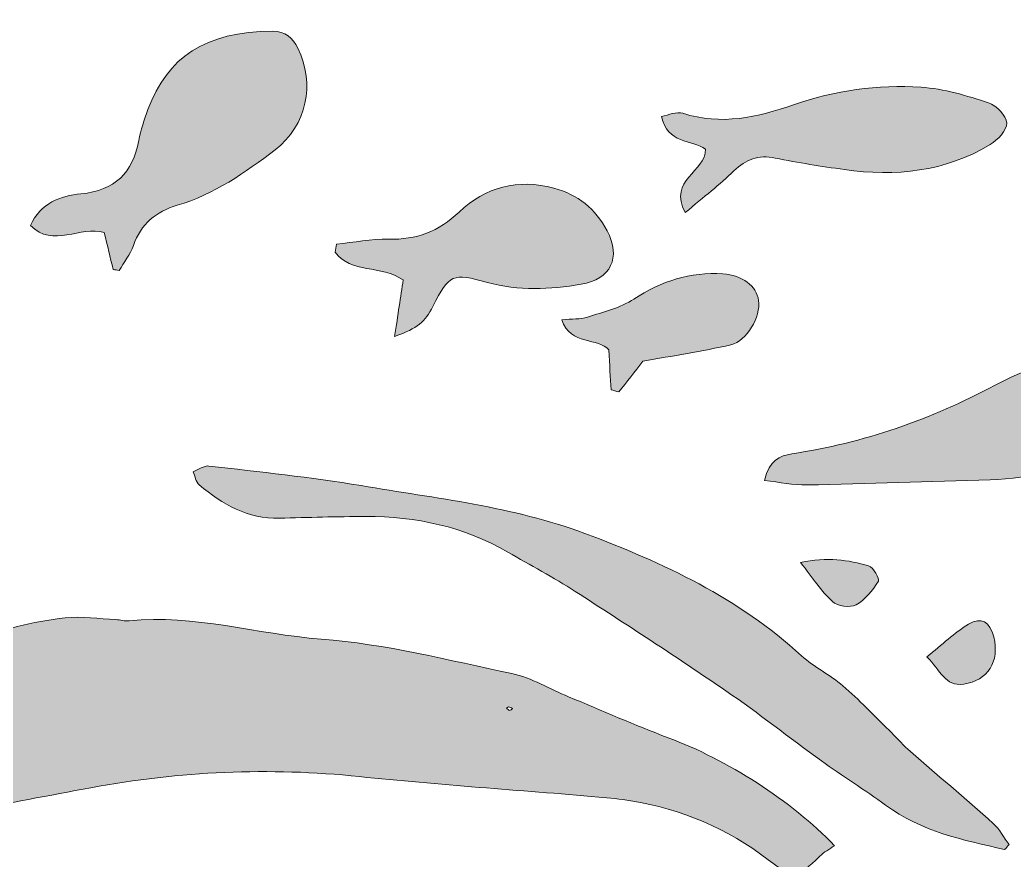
# Model space of a CAD drawing. Header units: centimetres. Extents: x -3.3 to 24.3, y 7.4 to 22.3.
# Drawn here: x 12.993 to 16.109, y 15.01 to 17.644 of the extents above; entities that cross this region are included whole.
import ezdxf

# ---------------------------------------------------------------- set-up
doc = ezdxf.new("R2010")
doc.units = ezdxf.units.CM
doc.header["$MEASUREMENT"] = 0
doc.layers.add('Layer 1', color=7, linetype='Continuous', lineweight=0)

# ---------------------------------------------------------------- blocks, each defined once
blk = doc.blocks.new('Block_0')
at = {"layer": 'Layer 1', "true_color": 0x000000, "transparency": 33554687}
h = blk.add_hatch(color=18, dxfattribs=at)
h.dxf.hatch_style = 2
edge = h.paths.add_edge_path()
edge.add_spline(control_points=[(12.6865, 17.4648), (12.6865, 17.5297), (12.6865, 17.5744), (12.6865, 17.6192), (12.663, 17.6355), (12.6404, 17.6512), (12.6182, 17.6665), (12.622, 17.675), (12.6231, 17.6833), (12.6267, 17.6847), (12.7212, 17.721), (12.7806, 17.8038), (12.8606, 17.8588), (12.9019, 17.8872), (12.95, 17.9064), (12.9966, 17.9261), (13.0385, 17.9438), (13.08, 17.9294), (13.1, 17.8934), (13.1117, 17.8725), (13.1071, 17.8311), (13.0931, 17.8099), (13.071, 17.7762), (13.0376, 17.7478), (13.004, 17.7244), (12.9745, 17.7037), (12.9381, 17.693), (12.9048, 17.6777), (12.8361, 17.646), (12.7814, 17.601), (12.749, 17.5297), (12.7392, 17.5083), (12.7149, 17.4935), (12.6865, 17.4648)], knot_values=[0, 0, 0, 0, 1, 1, 1, 2, 2, 2, 3, 3, 3, 4, 4, 4, 5, 5, 5, 6, 6, 6, 7, 7, 7, 8, 8, 8, 9, 9, 9, 10, 10, 10, 11, 11, 11, 11], degree=3, periodic=0)
h = blk.add_hatch(color=18, dxfattribs=at)
h.dxf.hatch_style = 2
edge = h.paths.add_edge_path()
edge.add_spline(control_points=[(13.2855, 16.862), (13.2766, 16.8995), (13.2676, 16.9369), (13.258, 16.9772), (13.1836, 17.001), (13.0978, 16.9266), (13.0262, 17), (13.0586, 17.0699), (13.1217, 17.0928), (13.1846, 17.0989), (13.2916, 17.1093), (13.3469, 17.1643), (13.3661, 17.2659), (13.3723, 17.2988), (13.3833, 17.3312), (13.3949, 17.3628), (13.4552, 17.5265), (13.5725, 17.6078), (13.7862, 17.6086), (13.8249, 17.6088), (13.8481, 17.5889), (13.8645, 17.5554), (13.9195, 17.4428), (13.893, 17.3136), (13.7931, 17.2368), (13.6993, 17.1647), (13.602, 17.0976), (13.4863, 17.0629), (13.4209, 17.0433), (13.3727, 17.0045), (13.3491, 16.9368), (13.3394, 16.9088), (13.3197, 16.8843), (13.3045, 16.8583), (13.2982, 16.8595), (13.2918, 16.8607), (13.2855, 16.862)], knot_values=[0, 0, 0, 0, 1, 1, 1, 2, 2, 2, 3, 3, 3, 4, 4, 4, 5, 5, 5, 6, 6, 6, 7, 7, 7, 8, 8, 8, 9, 9, 9, 10, 10, 10, 11, 11, 11, 12, 12, 12, 12], degree=3, periodic=0)
h = blk.add_hatch(color=18, dxfattribs=at)
h.dxf.hatch_style = 2
edge = h.paths.add_edge_path()
edge.add_spline(control_points=[(15.0788, 17.0399), (15.0235, 17.1435), (15.1424, 17.1677), (15.1424, 17.2386), (15.0996, 17.2699), (15.0215, 17.2549), (15.0039, 17.3418), (15.0269, 17.3456), (15.0519, 17.3577), (15.0709, 17.3515), (15.191, 17.3121), (15.3054, 17.3394), (15.4182, 17.378), (15.5481, 17.4224), (15.6818, 17.4422), (15.8174, 17.4331), (15.889, 17.4284), (15.9605, 17.4066), (16.0293, 17.3839), (16.0538, 17.3758), (16.0847, 17.3431), (16.0858, 17.3204), (16.0868, 17.2984), (16.0577, 17.2674), (16.0341, 17.2532), (15.8926, 17.1679), (15.7376, 17.1523), (15.5771, 17.175), (15.5046, 17.1853), (15.4321, 17.1961), (15.3605, 17.211), (15.3079, 17.222), (15.2686, 17.2074), (15.2309, 17.1707), (15.1869, 17.128), (15.138, 17.0903), (15.0788, 17.0399)], knot_values=[0, 0, 0, 0, 1, 1, 1, 2, 2, 2, 3, 3, 3, 4, 4, 4, 5, 5, 5, 6, 6, 6, 7, 7, 7, 8, 8, 8, 9, 9, 9, 10, 10, 10, 11, 11, 11, 12, 12, 12, 12], degree=3, periodic=0)
h = blk.add_hatch(color=18, dxfattribs=at)
h.dxf.hatch_style = 2
edge = h.paths.add_edge_path()
edge.add_spline(control_points=[(14.1679, 16.6514), (14.1781, 16.72), (14.1866, 16.7764), (14.1945, 16.829), (14.1259, 16.8762), (14.0308, 16.849), (13.981, 16.9164), (13.9825, 16.9247), (13.984, 16.933), (13.9855, 16.9413), (14.04, 16.9467), (14.0946, 16.9575), (14.1489, 16.9564), (14.2357, 16.9546), (14.3059, 16.9809), (14.3697, 17.0416), (14.4526, 17.1204), (14.5544, 17.1467), (14.667, 17.1168), (14.7417, 17.097), (14.7975, 17.0517), (14.8334, 16.9834), (14.8777, 16.899), (14.8466, 16.8313), (14.7519, 16.8153), (14.6544, 16.7988), (14.5563, 16.7938), (14.4587, 16.821), (14.3482, 16.8519), (14.3401, 16.8473), (14.2877, 16.7462), (14.2621, 16.6966), (14.2414, 16.6787), (14.1679, 16.6514)], knot_values=[0, 0, 0, 0, 1, 1, 1, 2, 2, 2, 3, 3, 3, 4, 4, 4, 5, 5, 5, 6, 6, 6, 7, 7, 7, 8, 8, 8, 9, 9, 9, 10, 10, 10, 11, 11, 11, 11], degree=3, periodic=0)
h = blk.add_hatch(color=18, dxfattribs=at)
h.dxf.hatch_style = 2
edge = h.paths.add_edge_path()
edge.add_spline(control_points=[(14.9457, 16.574), (14.9201, 16.5412), (14.8954, 16.5095), (14.8706, 16.4779), (14.8624, 16.4802), (14.8542, 16.4825), (14.8459, 16.4848), (14.8438, 16.5233), (14.8417, 16.5619), (14.839, 16.6094), (14.8081, 16.6494), (14.7186, 16.6214), (14.6914, 16.7043), (14.724, 16.7072), (14.7496, 16.7052), (14.7722, 16.7124), (14.8219, 16.7283), (14.8751, 16.7411), (14.9177, 16.7691), (15.0036, 16.8255), (15.0943, 16.8543), (15.1962, 16.8479), (15.2578, 16.844), (15.3022, 16.8103), (15.3084, 16.7647), (15.3152, 16.7139), (15.2723, 16.6373), (15.2213, 16.6256), (15.1313, 16.6048), (15.0396, 16.5911), (14.9457, 16.574)], knot_values=[0, 0, 0, 0, 1, 1, 1, 2, 2, 2, 3, 3, 3, 4, 4, 4, 5, 5, 5, 6, 6, 6, 7, 7, 7, 8, 8, 8, 9, 9, 9, 10, 10, 10, 10], degree=3, periodic=0)
h = blk.add_hatch(color=18, dxfattribs=at)
h.dxf.hatch_style = 2
edge = h.paths.add_edge_path()
edge.add_spline(control_points=[(15.3274, 16.2003), (15.3419, 16.2653), (15.3738, 16.2777), (15.4127, 16.2837), (15.6374, 16.3185), (15.8474, 16.3903), (16.0493, 16.499), (16.1816, 16.5703), (16.3337, 16.6046), (16.4763, 16.6571), (16.55, 16.6842), (16.622, 16.7161), (16.6958, 16.7432), (16.7351, 16.7577), (16.7762, 16.7749), (16.817, 16.7766), (16.9707, 16.7827), (17.1238, 16.7965), (17.2784, 16.7709), (17.5269, 16.7299), (17.7654, 16.6639), (17.9954, 16.559), (18.1357, 16.495), (18.2868, 16.4548), (18.433, 16.404), (18.7053, 16.3093), (18.9623, 16.182), (19.2115, 16.0383), (19.2335, 16.0256), (19.2556, 16.0132), (19.278, 16.0012), (19.4436, 15.912), (19.6145, 15.9845), (19.6678, 16.1669), (19.6796, 16.2074), (19.6879, 16.2489), (19.6995, 16.2895), (19.7526, 16.4739), (19.8574, 16.6173), (20.0363, 16.7083), (20.0568, 16.6816), (20.077, 16.6555), (20.1013, 16.6237), (20.074, 16.5802), (20.0482, 16.5372), (20.0205, 16.4955), (19.9188, 16.3422), (19.8317, 16.1818), (19.7734, 16.0065), (19.7601, 15.9666), (19.7429, 15.9276), (19.7239, 15.89), (19.6641, 15.7719), (19.5564, 15.7299), (19.4332, 15.7782), (19.3942, 15.7935), (19.3574, 15.8155), (19.322, 15.8383), (19.0691, 16.0009), (18.8012, 16.1269), (18.5102, 16.2089), (18.332, 16.2592), (18.1608, 16.3349), (17.9881, 16.4033), (17.8674, 16.4511), (17.7481, 16.5054), (17.6169, 16.5121), (17.5334, 16.5164), (17.449, 16.5072), (17.3654, 16.5002), (17.2843, 16.4934), (17.2036, 16.4725), (17.123, 16.474), (16.8654, 16.4787), (16.6277, 16.4085), (16.3997, 16.2969), (16.284, 16.2403), (16.1631, 16.2067), (16.0343, 16.2027), (15.8429, 16.1966), (15.6514, 16.19), (15.4599, 16.1862), (15.4173, 16.1854), (15.3744, 16.195), (15.3274, 16.2003)], knot_values=[0, 0, 0, 0, 1, 1, 1, 2, 2, 2, 3, 3, 3, 4, 4, 4, 5, 5, 5, 6, 6, 6, 7, 7, 7, 8, 8, 8, 9, 9, 9, 10, 10, 10, 11, 11, 11, 12, 12, 12, 13, 13, 13, 14, 14, 14, 15, 15, 15, 16, 16, 16, 17, 17, 17, 18, 18, 18, 19, 19, 19, 20, 20, 20, 21, 21, 21, 22, 22, 22, 23, 23, 23, 24, 24, 24, 25, 25, 25, 26, 26, 26, 27, 27, 27, 28, 28, 28, 28], degree=3, periodic=0)
h = blk.add_hatch(color=18, dxfattribs=at)
h.dxf.hatch_style = 2
edge = h.paths.add_edge_path()
edge.add_spline(control_points=[(16.0793, 15.0432), (15.9494, 15.0737), (15.8183, 15.0993), (15.7064, 15.1824), (15.6408, 15.2309), (15.5711, 15.2739), (15.505, 15.3216), (15.4047, 15.3939), (15.3079, 15.4712), (15.2059, 15.5409), (15.0503, 15.6473), (14.8924, 15.7503), (14.7339, 15.8524), (14.6654, 15.8965), (14.5931, 15.9349), (14.5225, 15.9758), (14.3848, 16.0557), (14.2349, 16.0879), (14.0772, 16.0873), (13.9871, 16.087), (13.8969, 16.0847), (13.8069, 16.0818), (13.7069, 16.0786), (13.6284, 16.1263), (13.5556, 16.1865), (13.5449, 16.1953), (13.5424, 16.2138), (13.5361, 16.2279), (13.5527, 16.2342), (13.5702, 16.2476), (13.5859, 16.2457), (13.745, 16.227), (13.9047, 16.2108), (14.0626, 16.1841), (14.2982, 16.1442), (14.5372, 16.1188), (14.7634, 16.0345), (15.0102, 15.9424), (15.246, 15.8318), (15.4429, 15.6507), (15.4819, 15.6148), (15.5322, 15.5915), (15.5726, 15.5568), (15.6234, 15.5133), (15.6693, 15.4642), (15.7171, 15.4173), (15.7371, 15.3977), (15.7553, 15.3762), (15.7763, 15.3578), (15.8653, 15.2798), (15.9558, 15.2036), (16.044, 15.1247), (16.064, 15.1068), (16.0771, 15.081), (16.0933, 15.0589), (16.0886, 15.0537), (16.084, 15.0484), (16.0793, 15.0432)], knot_values=[0, 0, 0, 0, 1, 1, 1, 2, 2, 2, 3, 3, 3, 4, 4, 4, 5, 5, 5, 6, 6, 6, 7, 7, 7, 8, 8, 8, 9, 9, 9, 10, 10, 10, 11, 11, 11, 12, 12, 12, 13, 13, 13, 14, 14, 14, 15, 15, 15, 16, 16, 16, 17, 17, 17, 18, 18, 18, 19, 19, 19, 19], degree=3, periodic=0)
h = blk.add_hatch(color=18, dxfattribs=at)
h.dxf.hatch_style = 2
edge = h.paths.add_edge_path()
edge.add_spline(control_points=[(15.4396, 15.9436), (15.5236, 15.9599), (15.5895, 15.9521), (15.6532, 15.9323), (15.6679, 15.9277), (15.6886, 15.8919), (15.684, 15.8847), (15.6659, 15.856), (15.6426, 15.826), (15.6137, 15.8105), (15.5954, 15.8006), (15.5557, 15.8065), (15.5397, 15.821), (15.5049, 15.8522), (15.4792, 15.8935), (15.4396, 15.9436)], knot_values=[0, 0, 0, 0, 1, 1, 1, 2, 2, 2, 3, 3, 3, 4, 4, 4, 5, 5, 5, 5], degree=3, periodic=0)
h = blk.add_hatch(color=18, dxfattribs=at)
h.dxf.hatch_style = 2
edge = h.paths.add_edge_path()
edge.add_spline(control_points=[(14.5371, 15.486), (14.5325, 15.4877), (14.5285, 15.4898), (14.5242, 15.4905), (14.5226, 15.4907), (14.5205, 15.4877), (14.5186, 15.4862), (14.5218, 15.4838), (14.5248, 15.4797), (14.5282, 15.4794), (14.5309, 15.4792), (14.534, 15.4835), (14.5371, 15.486)], knot_values=[0, 0, 0, 0, 1, 1, 1, 2, 2, 2, 3, 3, 3, 4, 4, 4, 4], degree=3, periodic=0)
edge = h.paths.add_edge_path()
edge.add_spline(control_points=[(15.5464, 15.0555), (15.5306, 15.0445), (15.5131, 15.0357), (15.4999, 15.0225), (15.4314, 14.954), (15.4168, 14.9507), (15.3386, 15.0111), (15.2107, 15.11), (15.0671, 15.1703), (14.9083, 15.1961), (14.8749, 15.2015), (14.8413, 15.2053), (14.8076, 15.2081), (14.5577, 15.2294), (14.3073, 15.2462), (14.0578, 15.2721), (13.7749, 15.3016), (13.4946, 15.2891), (13.2158, 15.2371), (12.9555, 15.1885), (12.6951, 15.1397), (12.4357, 15.0863), (12.27, 15.0521), (12.1204, 14.9835), (12.0007, 14.8579), (11.9425, 14.7969), (11.8649, 14.7682), (11.7846, 14.7484), (11.5911, 14.7006), (11.3977, 14.6526), (11.2036, 14.6075), (11.1758, 14.6011), (11.1388, 14.6011), (11.1155, 14.6144), (11.0247, 14.6665), (10.925, 14.6801), (10.825, 14.6985), (10.7507, 14.7121), (10.6766, 14.7319), (10.6058, 14.7581), (10.5798, 14.7678), (10.5454, 14.8049), (10.5468, 14.8276), (10.5494, 14.8701), (10.5943, 14.8765), (10.6327, 14.8758), (10.7906, 14.8731), (10.9486, 14.8732), (11.1063, 14.8659), (11.2399, 14.8597), (11.3632, 14.8874), (11.4791, 14.9531), (11.5232, 14.9781), (11.571, 14.9974), (11.6126, 15.0259), (11.8066, 15.1593), (12.0205, 15.2524), (12.2342, 15.3481), (12.3539, 15.4017), (12.466, 15.4754), (12.5751, 15.5494), (12.7463, 15.6656), (12.9293, 15.7474), (13.1357, 15.7697), (13.1876, 15.7753), (13.241, 15.7666), (13.2937, 15.7642), (13.3078, 15.7635), (13.322, 15.7591), (13.3358, 15.7605), (13.5399, 15.7813), (13.7365, 15.7185), (13.9376, 15.7031), (14.1386, 15.6877), (14.3373, 15.6368), (14.5356, 15.5948), (14.5971, 15.5818), (14.6539, 15.5469), (14.713, 15.5223), (14.817, 15.4791), (14.9199, 15.4332), (15.0253, 15.3939), (15.2093, 15.3252), (15.4099, 15.1976), (15.5464, 15.0555)], knot_values=[0, 0, 0, 0, 1, 1, 1, 2, 2, 2, 3, 3, 3, 4, 4, 4, 5, 5, 5, 6, 6, 6, 7, 7, 7, 8, 8, 8, 9, 9, 9, 10, 10, 10, 11, 11, 11, 12, 12, 12, 13, 13, 13, 14, 14, 14, 15, 15, 15, 16, 16, 16, 17, 17, 17, 18, 18, 18, 19, 19, 19, 20, 20, 20, 21, 21, 21, 22, 22, 22, 23, 23, 23, 24, 24, 24, 25, 25, 25, 26, 26, 26, 27, 27, 27, 28, 28, 28, 28], degree=3, periodic=0)
h = blk.add_hatch(color=18, dxfattribs=at)
h.dxf.hatch_style = 2
edge = h.paths.add_edge_path()
edge.add_spline(control_points=[(15.8357, 15.6472), (15.8839, 15.6859), (15.9218, 15.7231), (15.966, 15.7496), (16.007, 15.7741), (16.0332, 15.7573), (16.0452, 15.7101), (16.065, 15.6328), (16.0258, 15.5728), (15.9513, 15.5619), (15.8917, 15.5532), (15.8794, 15.6047), (15.8357, 15.6472)], knot_values=[0, 0, 0, 0, 1, 1, 1, 2, 2, 2, 3, 3, 3, 4, 4, 4, 4], degree=3, periodic=0)
at = {"layer": 'Layer 1'}
for points, knots in [([(12.6865, 17.4648), (12.6865, 17.5297), (12.6865, 17.5744), (12.6865, 17.6192), (12.663, 17.6355), (12.6404, 17.6512), (12.6182, 17.6665), (12.622, 17.675), (12.6231, 17.6833), (12.6267, 17.6847), (12.7212, 17.721), (12.7806, 17.8038), (12.8606, 17.8588), (12.9019, 17.8872), (12.95, 17.9064), (12.9966, 17.9261), (13.0385, 17.9438), (13.08, 17.9294), (13.1, 17.8934), (13.1117, 17.8725), (13.1071, 17.8311), (13.0931, 17.8099), (13.071, 17.7762), (13.0376, 17.7478), (13.004, 17.7244), (12.9745, 17.7037), (12.9381, 17.693), (12.9048, 17.6777), (12.8361, 17.646), (12.7814, 17.601), (12.749, 17.5297), (12.7392, 17.5083), (12.7149, 17.4935), (12.6865, 17.4648)], [0, 0, 0, 0, 1, 1, 1, 2, 2, 2, 3, 3, 3, 4, 4, 4, 5, 5, 5, 6, 6, 6, 7, 7, 7, 8, 8, 8, 9, 9, 9, 10, 10, 10, 11, 11, 11, 11]), ([(13.2855, 16.862), (13.2766, 16.8995), (13.2676, 16.9369), (13.258, 16.9772), (13.1836, 17.001), (13.0978, 16.9266), (13.0262, 17), (13.0586, 17.0699), (13.1217, 17.0928), (13.1846, 17.0989), (13.2916, 17.1093), (13.3469, 17.1643), (13.3661, 17.2659), (13.3723, 17.2988), (13.3833, 17.3312), (13.3949, 17.3628), (13.4552, 17.5265), (13.5725, 17.6078), (13.7862, 17.6086), (13.8249, 17.6088), (13.8481, 17.5889), (13.8645, 17.5554), (13.9195, 17.4428), (13.893, 17.3136), (13.7931, 17.2368), (13.6993, 17.1647), (13.602, 17.0976), (13.4863, 17.0629), (13.4209, 17.0433), (13.3727, 17.0045), (13.3491, 16.9368), (13.3394, 16.9088), (13.3197, 16.8843), (13.3045, 16.8583), (13.2982, 16.8595), (13.2918, 16.8607), (13.2855, 16.862)], [0, 0, 0, 0, 1, 1, 1, 2, 2, 2, 3, 3, 3, 4, 4, 4, 5, 5, 5, 6, 6, 6, 7, 7, 7, 8, 8, 8, 9, 9, 9, 10, 10, 10, 11, 11, 11, 12, 12, 12, 12]), ([(15.0788, 17.0399), (15.0235, 17.1435), (15.1424, 17.1677), (15.1424, 17.2386), (15.0996, 17.2699), (15.0215, 17.2549), (15.0039, 17.3418), (15.0269, 17.3456), (15.0519, 17.3577), (15.0709, 17.3515), (15.191, 17.3121), (15.3054, 17.3394), (15.4182, 17.378), (15.5481, 17.4224), (15.6818, 17.4422), (15.8174, 17.4331), (15.889, 17.4284), (15.9605, 17.4066), (16.0293, 17.3839), (16.0538, 17.3758), (16.0847, 17.3431), (16.0858, 17.3204), (16.0868, 17.2984), (16.0577, 17.2674), (16.0341, 17.2532), (15.8926, 17.1679), (15.7376, 17.1523), (15.5771, 17.175), (15.5046, 17.1853), (15.4321, 17.1961), (15.3605, 17.211), (15.3079, 17.222), (15.2686, 17.2074), (15.2309, 17.1707), (15.1869, 17.128), (15.138, 17.0903), (15.0788, 17.0399)], [0, 0, 0, 0, 1, 1, 1, 2, 2, 2, 3, 3, 3, 4, 4, 4, 5, 5, 5, 6, 6, 6, 7, 7, 7, 8, 8, 8, 9, 9, 9, 10, 10, 10, 11, 11, 11, 12, 12, 12, 12]), ([(14.1679, 16.6514), (14.1781, 16.72), (14.1866, 16.7764), (14.1945, 16.829), (14.1259, 16.8762), (14.0308, 16.849), (13.981, 16.9164), (13.9825, 16.9247), (13.984, 16.933), (13.9855, 16.9413), (14.04, 16.9467), (14.0946, 16.9575), (14.1489, 16.9564), (14.2357, 16.9546), (14.3059, 16.9809), (14.3697, 17.0416), (14.4526, 17.1204), (14.5544, 17.1467), (14.667, 17.1168), (14.7417, 17.097), (14.7975, 17.0517), (14.8334, 16.9834), (14.8777, 16.899), (14.8466, 16.8313), (14.7519, 16.8153), (14.6544, 16.7988), (14.5563, 16.7938), (14.4587, 16.821), (14.3482, 16.8519), (14.3401, 16.8473), (14.2877, 16.7462), (14.2621, 16.6966), (14.2414, 16.6787), (14.1679, 16.6514)], [0, 0, 0, 0, 1, 1, 1, 2, 2, 2, 3, 3, 3, 4, 4, 4, 5, 5, 5, 6, 6, 6, 7, 7, 7, 8, 8, 8, 9, 9, 9, 10, 10, 10, 11, 11, 11, 11]), ([(14.9457, 16.574), (14.9201, 16.5412), (14.8954, 16.5095), (14.8706, 16.4779), (14.8624, 16.4802), (14.8542, 16.4825), (14.8459, 16.4848), (14.8438, 16.5233), (14.8417, 16.5619), (14.839, 16.6094), (14.8081, 16.6494), (14.7186, 16.6214), (14.6914, 16.7043), (14.724, 16.7072), (14.7496, 16.7052), (14.7722, 16.7124), (14.8219, 16.7283), (14.8751, 16.7411), (14.9177, 16.7691), (15.0036, 16.8255), (15.0943, 16.8543), (15.1962, 16.8479), (15.2578, 16.844), (15.3022, 16.8103), (15.3084, 16.7647), (15.3152, 16.7139), (15.2723, 16.6373), (15.2213, 16.6256), (15.1313, 16.6048), (15.0396, 16.5911), (14.9457, 16.574)], [0, 0, 0, 0, 1, 1, 1, 2, 2, 2, 3, 3, 3, 4, 4, 4, 5, 5, 5, 6, 6, 6, 7, 7, 7, 8, 8, 8, 9, 9, 9, 10, 10, 10, 10]), ([(15.3274, 16.2003), (15.3419, 16.2653), (15.3738, 16.2777), (15.4127, 16.2837), (15.6374, 16.3185), (15.8474, 16.3903), (16.0493, 16.499), (16.1816, 16.5703), (16.3337, 16.6046), (16.4763, 16.6571), (16.55, 16.6842), (16.622, 16.7161), (16.6958, 16.7432), (16.7351, 16.7577), (16.7762, 16.7749), (16.817, 16.7766), (16.9707, 16.7827), (17.1238, 16.7965), (17.2784, 16.7709), (17.5269, 16.7299), (17.7654, 16.6639), (17.9954, 16.559), (18.1357, 16.495), (18.2868, 16.4548), (18.433, 16.404), (18.7053, 16.3093), (18.9623, 16.182), (19.2115, 16.0383), (19.2335, 16.0256), (19.2556, 16.0132), (19.278, 16.0012), (19.4436, 15.912), (19.6145, 15.9845), (19.6678, 16.1669), (19.6796, 16.2074), (19.6879, 16.2489), (19.6995, 16.2895), (19.7526, 16.4739), (19.8574, 16.6173), (20.0363, 16.7083), (20.0568, 16.6816), (20.077, 16.6555), (20.1013, 16.6237), (20.074, 16.5802), (20.0482, 16.5372), (20.0205, 16.4955), (19.9188, 16.3422), (19.8317, 16.1818), (19.7734, 16.0065), (19.7601, 15.9666), (19.7429, 15.9276), (19.7239, 15.89), (19.6641, 15.7719), (19.5564, 15.7299), (19.4332, 15.7782), (19.3942, 15.7935), (19.3574, 15.8155), (19.322, 15.8383), (19.0691, 16.0009), (18.8012, 16.1269), (18.5102, 16.2089), (18.332, 16.2592), (18.1608, 16.3349), (17.9881, 16.4033), (17.8674, 16.4511), (17.7481, 16.5054), (17.6169, 16.5121), (17.5334, 16.5164), (17.449, 16.5072), (17.3654, 16.5002), (17.2843, 16.4934), (17.2036, 16.4725), (17.123, 16.474), (16.8654, 16.4787), (16.6277, 16.4085), (16.3997, 16.2969), (16.284, 16.2403), (16.1631, 16.2067), (16.0343, 16.2027), (15.8429, 16.1966), (15.6514, 16.19), (15.4599, 16.1862), (15.4173, 16.1854), (15.3744, 16.195), (15.3274, 16.2003)], [0, 0, 0, 0, 1, 1, 1, 2, 2, 2, 3, 3, 3, 4, 4, 4, 5, 5, 5, 6, 6, 6, 7, 7, 7, 8, 8, 8, 9, 9, 9, 10, 10, 10, 11, 11, 11, 12, 12, 12, 13, 13, 13, 14, 14, 14, 15, 15, 15, 16, 16, 16, 17, 17, 17, 18, 18, 18, 19, 19, 19, 20, 20, 20, 21, 21, 21, 22, 22, 22, 23, 23, 23, 24, 24, 24, 25, 25, 25, 26, 26, 26, 27, 27, 27, 28, 28, 28, 28]), ([(16.0793, 15.0432), (15.9494, 15.0737), (15.8183, 15.0993), (15.7064, 15.1824), (15.6408, 15.2309), (15.5711, 15.2739), (15.505, 15.3216), (15.4047, 15.3939), (15.3079, 15.4712), (15.2059, 15.5409), (15.0503, 15.6473), (14.8924, 15.7503), (14.7339, 15.8524), (14.6654, 15.8965), (14.5931, 15.9349), (14.5225, 15.9758), (14.3848, 16.0557), (14.2349, 16.0879), (14.0772, 16.0873), (13.9871, 16.087), (13.8969, 16.0847), (13.8069, 16.0818), (13.7069, 16.0786), (13.6284, 16.1263), (13.5556, 16.1865), (13.5449, 16.1953), (13.5424, 16.2138), (13.5361, 16.2279), (13.5527, 16.2342), (13.5702, 16.2476), (13.5859, 16.2457), (13.745, 16.227), (13.9047, 16.2108), (14.0626, 16.1841), (14.2982, 16.1442), (14.5372, 16.1188), (14.7634, 16.0345), (15.0102, 15.9424), (15.246, 15.8318), (15.4429, 15.6507), (15.4819, 15.6148), (15.5322, 15.5915), (15.5726, 15.5568), (15.6234, 15.5133), (15.6693, 15.4642), (15.7171, 15.4173), (15.7371, 15.3977), (15.7553, 15.3762), (15.7763, 15.3578), (15.8653, 15.2798), (15.9558, 15.2036), (16.044, 15.1247), (16.064, 15.1068), (16.0771, 15.081), (16.0933, 15.0589), (16.0886, 15.0537), (16.084, 15.0484), (16.0793, 15.0432)], [0, 0, 0, 0, 1, 1, 1, 2, 2, 2, 3, 3, 3, 4, 4, 4, 5, 5, 5, 6, 6, 6, 7, 7, 7, 8, 8, 8, 9, 9, 9, 10, 10, 10, 11, 11, 11, 12, 12, 12, 13, 13, 13, 14, 14, 14, 15, 15, 15, 16, 16, 16, 17, 17, 17, 18, 18, 18, 19, 19, 19, 19]), ([(15.4396, 15.9436), (15.5236, 15.9599), (15.5895, 15.9521), (15.6532, 15.9323), (15.6679, 15.9277), (15.6886, 15.8919), (15.684, 15.8847), (15.6659, 15.856), (15.6426, 15.826), (15.6137, 15.8105), (15.5954, 15.8006), (15.5557, 15.8065), (15.5397, 15.821), (15.5049, 15.8522), (15.4792, 15.8935), (15.4396, 15.9436)], [0, 0, 0, 0, 1, 1, 1, 2, 2, 2, 3, 3, 3, 4, 4, 4, 5, 5, 5, 5]), ([(15.5464, 15.0555), (15.5306, 15.0445), (15.5131, 15.0357), (15.4999, 15.0225), (15.4314, 14.954), (15.4168, 14.9507), (15.3386, 15.0111), (15.2107, 15.11), (15.0671, 15.1703), (14.9083, 15.1961), (14.8749, 15.2015), (14.8413, 15.2053), (14.8076, 15.2081), (14.5577, 15.2294), (14.3073, 15.2462), (14.0578, 15.2721), (13.7749, 15.3016), (13.4946, 15.2891), (13.2158, 15.2371), (12.9555, 15.1885), (12.6951, 15.1397), (12.4357, 15.0863), (12.27, 15.0521), (12.1204, 14.9835), (12.0007, 14.8579), (11.9425, 14.7969), (11.8649, 14.7682), (11.7846, 14.7484), (11.5911, 14.7006), (11.3977, 14.6526), (11.2036, 14.6075), (11.1758, 14.6011), (11.1388, 14.6011), (11.1155, 14.6144), (11.0247, 14.6665), (10.925, 14.6801), (10.825, 14.6985), (10.7507, 14.7121), (10.6766, 14.7319), (10.6058, 14.7581), (10.5798, 14.7678), (10.5454, 14.8049), (10.5468, 14.8276), (10.5494, 14.8701), (10.5943, 14.8765), (10.6327, 14.8758), (10.7906, 14.8731), (10.9486, 14.8732), (11.1063, 14.8659), (11.2399, 14.8597), (11.3632, 14.8874), (11.4791, 14.9531), (11.5232, 14.9781), (11.571, 14.9974), (11.6126, 15.0259), (11.8066, 15.1593), (12.0205, 15.2524), (12.2342, 15.3481), (12.3539, 15.4017), (12.466, 15.4754), (12.5751, 15.5494), (12.7463, 15.6656), (12.9293, 15.7474), (13.1357, 15.7697), (13.1876, 15.7753), (13.241, 15.7666), (13.2937, 15.7642), (13.3078, 15.7635), (13.322, 15.7591), (13.3358, 15.7605), (13.5399, 15.7813), (13.7365, 15.7185), (13.9376, 15.7031), (14.1386, 15.6877), (14.3373, 15.6368), (14.5356, 15.5948), (14.5971, 15.5818), (14.6539, 15.5469), (14.713, 15.5223), (14.817, 15.4791), (14.9199, 15.4332), (15.0253, 15.3939), (15.2093, 15.3252), (15.4099, 15.1976), (15.5464, 15.0555)], [0, 0, 0, 0, 1, 1, 1, 2, 2, 2, 3, 3, 3, 4, 4, 4, 5, 5, 5, 6, 6, 6, 7, 7, 7, 8, 8, 8, 9, 9, 9, 10, 10, 10, 11, 11, 11, 12, 12, 12, 13, 13, 13, 14, 14, 14, 15, 15, 15, 16, 16, 16, 17, 17, 17, 18, 18, 18, 19, 19, 19, 20, 20, 20, 21, 21, 21, 22, 22, 22, 23, 23, 23, 24, 24, 24, 25, 25, 25, 26, 26, 26, 27, 27, 27, 28, 28, 28, 28]), ([(15.8357, 15.6472), (15.8839, 15.6859), (15.9218, 15.7231), (15.966, 15.7496), (16.007, 15.7741), (16.0332, 15.7573), (16.0452, 15.7101), (16.065, 15.6328), (16.0258, 15.5728), (15.9513, 15.5619), (15.8917, 15.5532), (15.8794, 15.6047), (15.8357, 15.6472)], [0, 0, 0, 0, 1, 1, 1, 2, 2, 2, 3, 3, 3, 4, 4, 4, 4]), ([(14.5371, 15.486), (14.5325, 15.4877), (14.5285, 15.4898), (14.5242, 15.4905), (14.5226, 15.4907), (14.5205, 15.4877), (14.5186, 15.4862), (14.5218, 15.4838), (14.5248, 15.4797), (14.5282, 15.4794), (14.5309, 15.4792), (14.534, 15.4835), (14.5371, 15.486)], [0, 0, 0, 0, 1, 1, 1, 2, 2, 2, 3, 3, 3, 4, 4, 4, 4])]:
    blk.add_open_spline(points, degree=3, knots=knots, dxfattribs=at)

msp = doc.modelspace()

# ---------------------------------------------------------------- block references
at = {"layer": 'Layer 1'}
msp.add_blockref('Block_0', (0, 0), dxfattribs=at)

doc.saveas('drawing.dxf')
